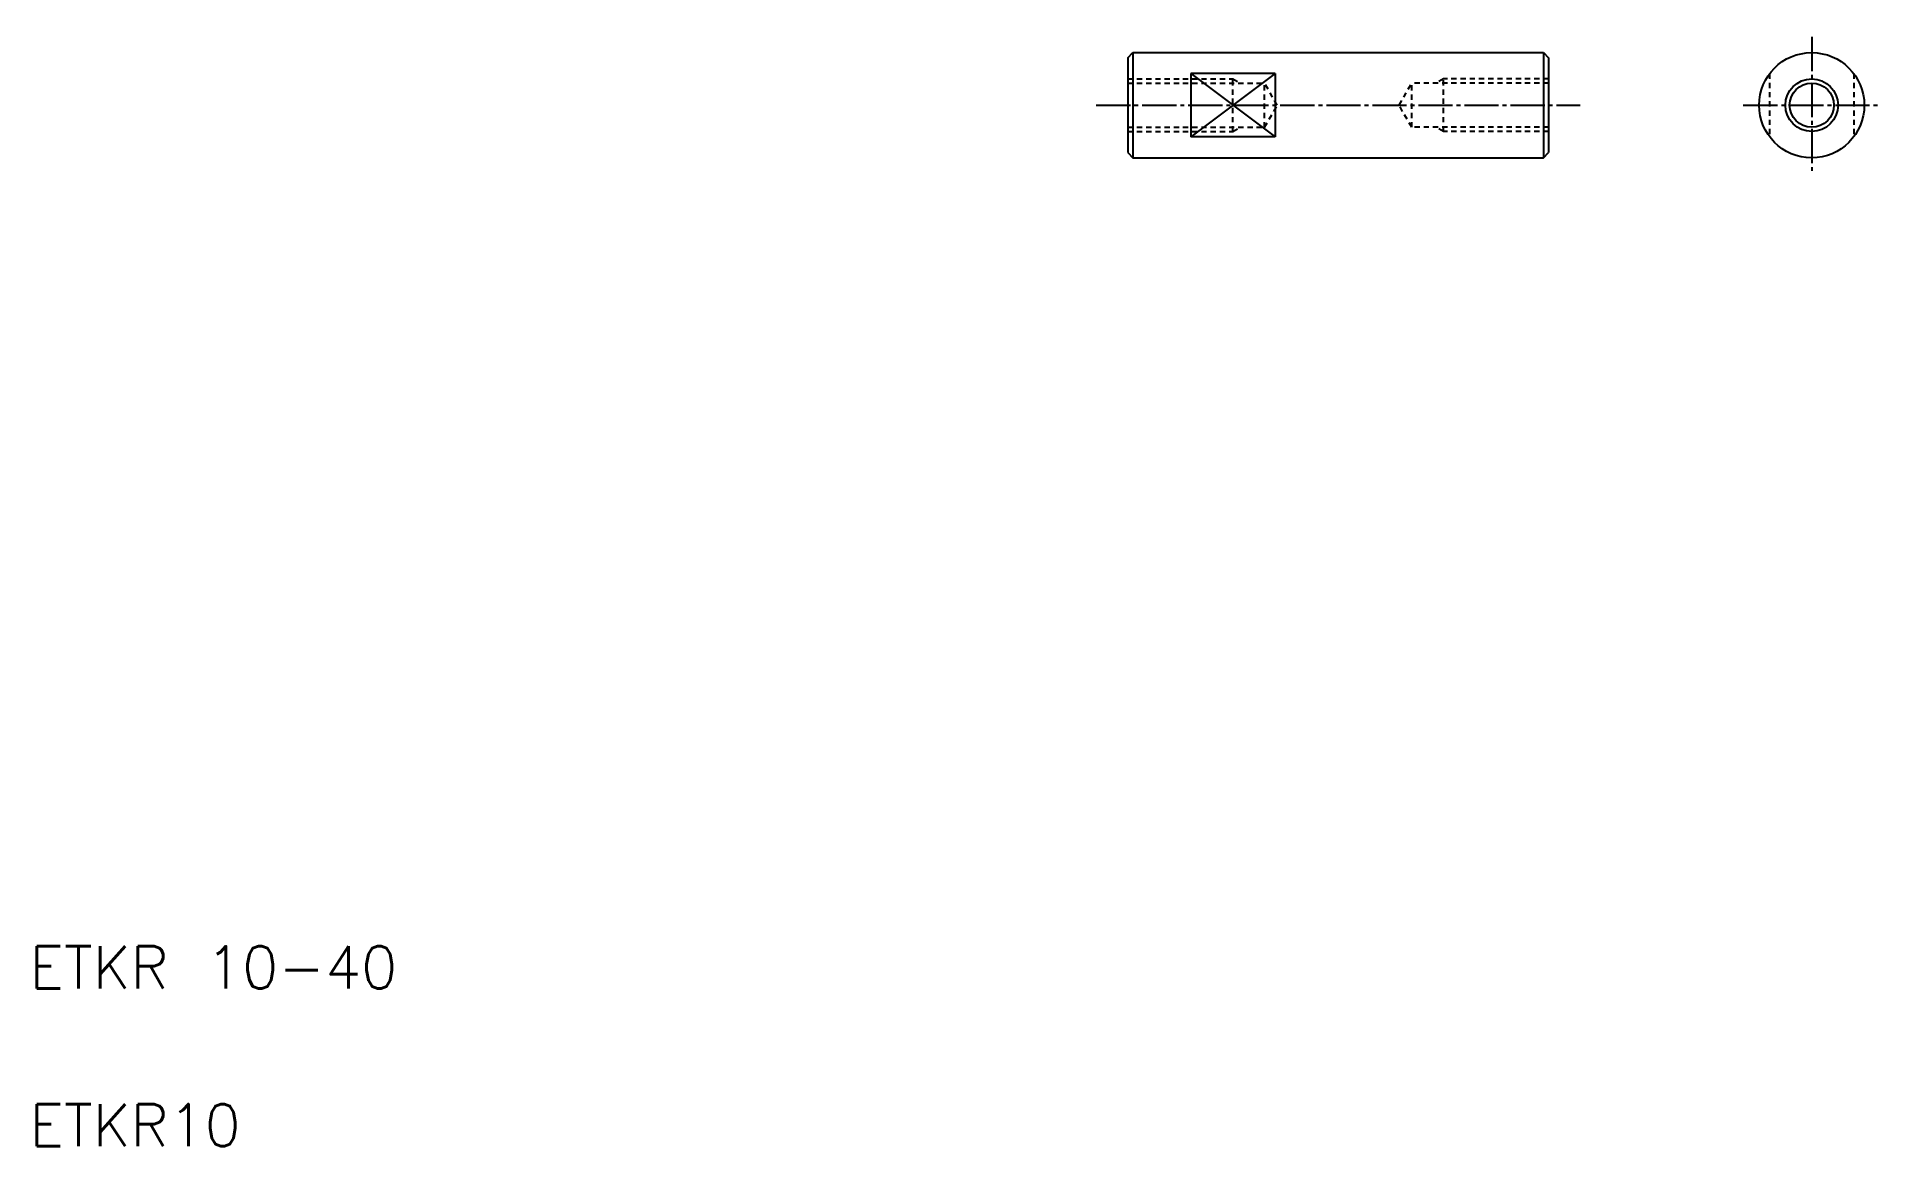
# Model space of a CAD drawing. Extents: x 11 to 186, y 10 to 115.
import ezdxf

# ---------------------------------------------------------------- set-up
doc = ezdxf.new("R2010")
doc.units = 0
doc.header["$LTSCALE"] = 0.25
doc.linetypes.add('CENTER', pattern=[17.5, 13, -1.5, 1.5, -1.5])
doc.linetypes.add('DASHED', pattern=[3.5, 2, -1.5])
doc.layers.get('0').update_dxf_attribs({"linetype": 'CONTINUOUS'})
doc.layers.add('CENTER', color=1, linetype='CENTER')
doc.styles.get("Standard").update_dxf_attribs({"font": 'txt', "bigfont": 'BIGFONT'})

msp = doc.modelspace()

# ---------------------------------------------------------------- linework, layer by layer
at = {"linetype": 'CONTINUOUS'}
for p, q in [((114.35, 113.45), (114.85, 113.95)), ((114.85, 113.95), (153.85, 113.95)), ((114.85, 113.95), (114.85, 103.95)), ((153.85, 113.95), (154.35, 113.45)), ((153.85, 113.95), (153.85, 103.95)), ((114.35, 113.45), (114.35, 104.45)), ((154.35, 113.45), (154.35, 104.45)), ((120.35, 111.95), (120.35, 105.95)), ((128.35, 111.95), (128.35, 105.95)), ((114.35, 104.45), (114.85, 103.95)), ((114.85, 103.95), (153.85, 103.95)), ((153.85, 103.95), (154.35, 104.45))]:
    msp.add_line(p, q, dxfattribs=at)
at = {"color": 3, "linetype": 'DASHED'}
for p, q in [((114.35, 111.45), (124.35, 111.45)), ((114.35, 111.05), (127.35, 111.05)), ((124.35, 106.45), (124.35, 111.45)), ((124.35, 111.45), (125.05, 111.05)), ((128.56, 108.95), (127.35, 111.05)), ((127.35, 106.85), (127.35, 111.05)), ((140.14, 108.95), (141.35, 111.05)), ((154.35, 111.05), (141.35, 111.05)), ((141.35, 106.85), (141.35, 111.05)), ((144.35, 111.45), (143.66, 111.05)), ((154.35, 111.45), (144.35, 111.45)), ((144.35, 106.45), (144.35, 111.45)), ((175.35, 111.95), (175.35, 105.95)), ((183.35, 111.95), (183.35, 105.95)), ((127.35, 106.85), (128.56, 108.95)), ((141.35, 106.85), (140.14, 108.95)), ((114.35, 106.85), (127.35, 106.85)), ((114.35, 106.45), (124.35, 106.45)), ((124.35, 106.45), (125.05, 106.85)), ((154.35, 106.85), (141.35, 106.85)), ((144.35, 106.45), (143.66, 106.85)), ((154.35, 106.45), (144.35, 106.45))]:
    msp.add_line(p, q, dxfattribs=at)
at = {"color": 3}
for p, q in [((120.35, 111.95), (128.35, 105.95)), ((128.35, 111.95), (120.35, 105.95))]:
    msp.add_line(p, q, dxfattribs=at)
for p, q in [((128.35, 111.95), (120.35, 111.95)), ((154.35, 111.2), (154.35, 111.2)), ((154.35, 108.95), (154.35, 108.95)), ((128.35, 105.95), (120.35, 105.95))]:
    msp.add_line(p, q)
at = {"linetype": 'CONTINUOUS'}
msp.add_circle((179.35, 108.95), 5, dxfattribs=at)
at = {"color": 3}
msp.add_circle((179.35, 108.95), 2.5, dxfattribs=at)
msp.add_circle((179.35, 108.95), 2.1)
at = {"layer": 'CENTER', "color": 1, "linetype": 'CENTER'}
for p, q in [((179.35, 115.45), (179.35, 102.45)), ((111.35, 108.95), (157.35, 108.95)), ((172.85, 108.95), (185.85, 108.95))]:
    msp.add_line(p, q, dxfattribs=at)

# ---------------------------------------------------------------- texts
for s, p in [('ETKR 10-40', (10, 25)), ('ETKR10', (10, 10))]:
    msp.add_text(s, height=4).set_placement(p)

doc.saveas('drawing.dxf')
